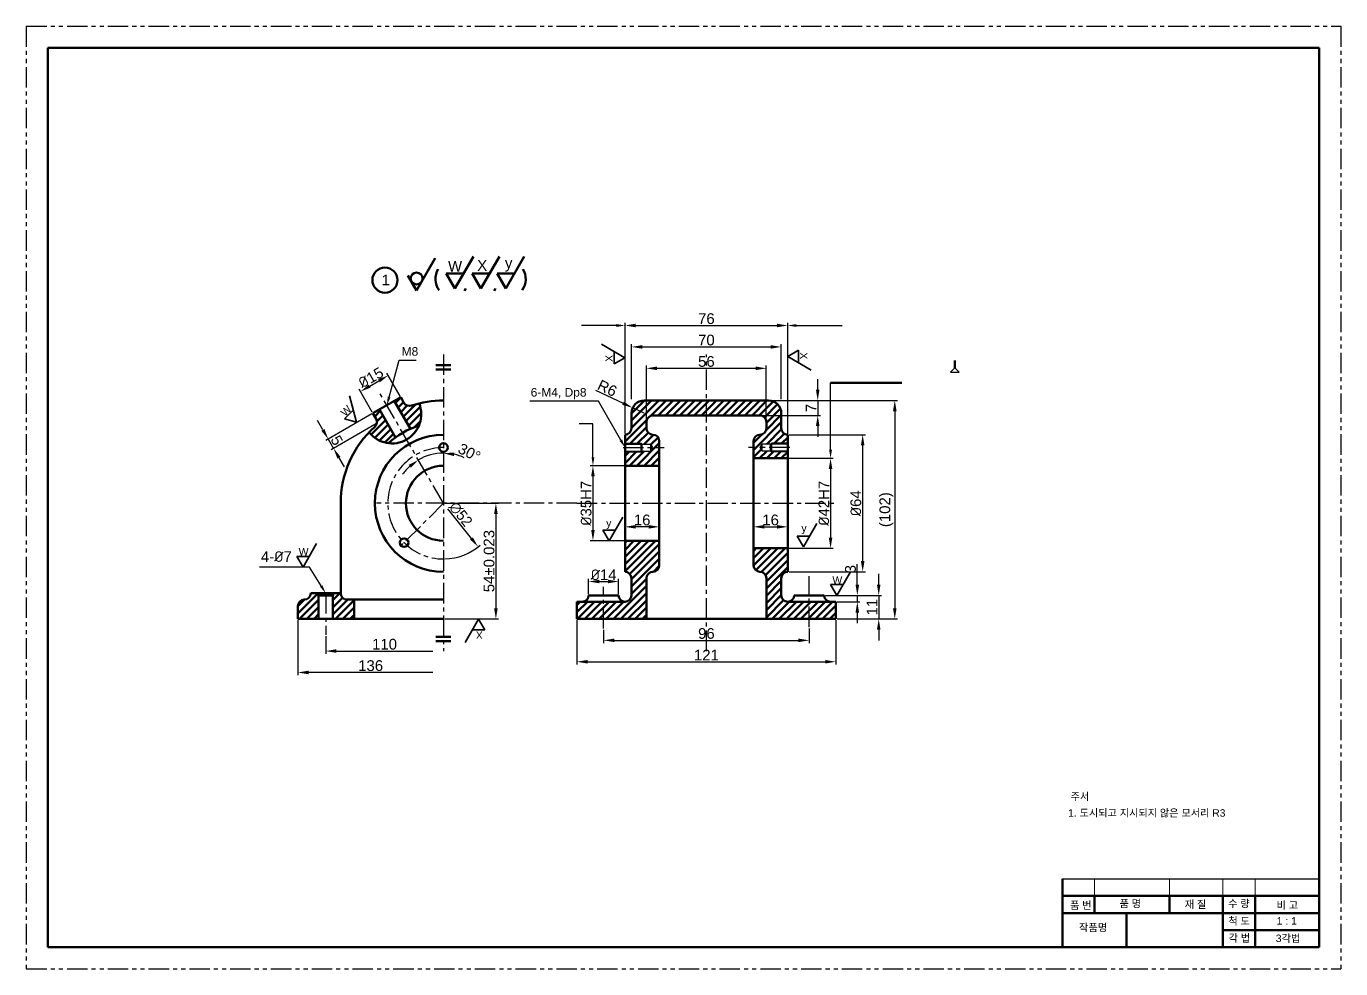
# Model space of a CAD drawing. Header units: millimetres. Extents: x 7 to 3158, y 472 to 921.
# Drawn here: x 7 to 621, y 481 to 921 of the extents above; entities that cross this region are included whole.
import ezdxf
from ezdxf import colors
from ezdxf.entities.mleader import LeaderData, LeaderLine
from ezdxf.math import Vec2, Vec3

# ---------------------------------------------------------------- set-up
doc = ezdxf.new("R2010")
doc.units = ezdxf.units.MM
doc.header["$LTSCALE"] = 0.3
doc.linetypes.add('CENTER', pattern=[50.8, 31.75, -6.35, 6.35, -6.35])
doc.linetypes.add('PHANTOM', pattern=[63.5, 31.75, -6.35, 6.35, -6.35, 6.35, -6.35])
for name, color, linetype, lineweight in [('가는선', 6, 'Continuous', 25), ('외형선', 4, 'Continuous', 50), ('중심선', 1, 'CENTER', 25)]:
    doc.layers.add(name, color=color, linetype=linetype, lineweight=lineweight)
doc.styles.get("Standard").update_dxf_attribs({"font": 'arial.ttf'})
doc.dimstyles.new('Annotative', dxfattribs={"dimscale": 0, "dimtxt": 5, "dimasz": 5, "dimexe": 1.25, "dimexo": 0.625, "dimtad": 1, "dimdec": 4, "dimzin": 9, "dimdsep": 46, "dimtxsty": 'Standard', "dimblk2": 'NONE', "dimcen": 2.5, "dimclrd": 3, "dimclre": 3, "dimclrt": 4, "dimadec": 4, "dimazin": 0, "dimtfac": 1, "dimtdec": 4, "dimtmove": 0, "dimatfit": 3, "dimfxl": 1, "dimlwd": 25, "dimlwe": 25, "dimarcsym": 0})

# ---------------------------------------------------------------- blocks, each defined once
blk = doc.blocks.new('*D199')
at = {"layer": 'Defpoints', "color": 0}
for p in [(296.93, 761.35), (296.93, 736.35), (352.93, 736.35)]:
    blk.add_point(p, dxfattribs=at)
at = {"layer": '외형선', "color": 3, "lineweight": 25}
for p, q in [((296.93, 736.98), (296.93, 762.6)), ((352.93, 736.98), (352.93, 762.6)), ((347.93, 761.35), (301.93, 761.35))]:
    blk.add_line(p, q, dxfattribs=at)
at = {"layer": '외형선', "color": 3}
for points in [[(301.93, 762.18), (301.93, 760.52), (296.93, 761.35)], [(347.93, 760.52), (347.93, 762.18), (352.93, 761.35)]]:
    blk.add_solid(points, dxfattribs=at)
at = {"layer": '외형선', "color": 4, "insert": (324.93, 764.53), "char_height": 5, "attachment_point": 5}
blk.add_mtext('56', dxfattribs=at)
blk = doc.blocks.new('_None')
blk = doc.blocks.new('*D200')
at = {"layer": 'Defpoints', "color": 0}
for p in [(286.93, 715.85), (271.93, 680.85), (286.93, 680.85)]:
    blk.add_point(p, dxfattribs=at)
at = {"layer": '외형선', "color": 3, "lineweight": 25}
for p, q in [((286.31, 715.85), (270.68, 715.85)), ((271.93, 710.85), (271.93, 685.85)), ((286.31, 680.85), (270.68, 680.85))]:
    blk.add_line(p, q, dxfattribs=at)
at = {"layer": '외형선', "color": 3}
for points in [[(272.77, 710.85), (271.1, 710.85), (271.93, 715.85)], [(271.1, 685.85), (272.77, 685.85), (271.93, 680.85)]]:
    blk.add_solid(points, dxfattribs=at)
at = {"layer": '외형선', "color": 4, "insert": (268.76, 698.35), "char_height": 5, "attachment_point": 5, "rotation": 90}
blk.add_mtext('{\\fISOCPEUR|b0|i0|c0|p34;%%C}35H7', dxfattribs=at)
blk = doc.blocks.new('*D201')
at = {"layer": 'Defpoints', "color": 0}
for p in [(264.43, 644.35), (385.43, 644.35), (385.43, 624.35)]:
    blk.add_point(p, dxfattribs=at)
at = {"layer": '외형선', "color": 3, "lineweight": 25}
for p, q in [((264.43, 643.73), (264.43, 623.1)), ((385.43, 643.73), (385.43, 623.1)), ((269.43, 624.35), (380.43, 624.35))]:
    blk.add_line(p, q, dxfattribs=at)
at = {"layer": '외형선', "color": 3}
for points in [[(269.43, 625.18), (269.43, 623.52), (264.43, 624.35)], [(380.43, 623.52), (380.43, 625.18), (385.43, 624.35)]]:
    blk.add_solid(points, dxfattribs=at)
at = {"layer": '외형선', "color": 4, "insert": (324.93, 627.49), "char_height": 5, "attachment_point": 5}
blk.add_mtext('121', dxfattribs=at)
blk = doc.blocks.new('*D202')
at = {"layer": 'Defpoints', "color": 0}
for p in [(379.93, 655.35), (385.43, 644.35), (405.43, 644.35)]:
    blk.add_point(p, dxfattribs=at)
at = {"layer": '외형선', "color": 3, "lineweight": 25}
for p, q in [((405.43, 660.35), (405.43, 665.35)), ((380.56, 655.35), (406.68, 655.35)), ((405.43, 655.35), (405.43, 644.35)), ((386.06, 644.35), (406.68, 644.35)), ((405.43, 639.35), (405.43, 634.35))]:
    blk.add_line(p, q, dxfattribs=at)
at = {"layer": '외형선', "color": 3}
for points in [[(404.6, 660.35), (406.27, 660.35), (405.43, 655.35)], [(406.27, 639.35), (404.6, 639.35), (405.43, 644.35)]]:
    blk.add_solid(points, dxfattribs=at)
at = {"layer": '외형선', "color": 4, "insert": (402.3, 649.85), "char_height": 5, "attachment_point": 5, "rotation": 90}
blk.add_mtext('11', dxfattribs=at)
blk = doc.blocks.new('*D203')
at = {"layer": 'Defpoints', "color": 0}
for p in [(276.93, 639.9), (372.93, 640.56), (372.93, 634.35)]:
    blk.add_point(p, dxfattribs=at)
at = {"layer": '외형선', "color": 3, "lineweight": 25}
for p, q in [((276.93, 639.28), (276.93, 633.1)), ((372.93, 639.93), (372.93, 633.1)), ((281.93, 634.35), (367.93, 634.35))]:
    blk.add_line(p, q, dxfattribs=at)
at = {"layer": '외형선', "color": 3}
for points in [[(281.93, 635.18), (281.93, 633.52), (276.93, 634.35)], [(367.93, 633.52), (367.93, 635.18), (372.93, 634.35)]]:
    blk.add_solid(points, dxfattribs=at)
at = {"layer": '외형선', "color": 4, "insert": (324.93, 637.53), "char_height": 5, "attachment_point": 5}
blk.add_mtext('96', dxfattribs=at)
blk = doc.blocks.new('*D204')
at = {"layer": 'Defpoints', "color": 0}
for p in [(283.93, 661.82), (269.93, 655.35), (283.93, 655.35)]:
    blk.add_point(p, dxfattribs=at)
at = {"layer": '외형선', "color": 3, "lineweight": 25}
for p, q in [((269.93, 655.98), (269.93, 663.07)), ((274.93, 661.82), (278.93, 661.82)), ((283.93, 655.98), (283.93, 663.07))]:
    blk.add_line(p, q, dxfattribs=at)
at = {"layer": '외형선', "color": 3}
for points in [[(274.93, 662.65), (274.93, 660.99), (269.93, 661.82)], [(278.93, 660.99), (278.93, 662.65), (283.93, 661.82)]]:
    blk.add_solid(points, dxfattribs=at)
at = {"layer": '외형선', "color": 4, "insert": (276.93, 664.96), "char_height": 5, "attachment_point": 5}
blk.add_mtext('{\\fISOCPEUR|b0|i0|c0|p34;%%C}14', dxfattribs=at)
blk = doc.blocks.new('*D205')
at = {"layer": 'Defpoints', "color": 0}
for p in [(380.56, 655.35), (385.43, 652.35), (395.43, 652.35)]:
    blk.add_point(p, dxfattribs=at)
at = {"layer": '외형선', "color": 3, "lineweight": 25}
for p, q in [((395.43, 660.35), (395.43, 669.87)), ((381.18, 655.35), (396.68, 655.35)), ((386.06, 652.35), (396.68, 652.35)), ((395.43, 655.35), (395.43, 652.35)), ((395.43, 647.35), (395.43, 642.35))]:
    blk.add_line(p, q, dxfattribs=at)
at = {"layer": '외형선', "color": 3}
for points in [[(394.6, 660.35), (396.27, 660.35), (395.43, 655.35)], [(396.27, 647.35), (394.6, 647.35), (395.43, 652.35)]]:
    blk.add_solid(points, dxfattribs=at)
at = {"layer": '외형선', "color": 4, "insert": (392.26, 667.61), "char_height": 5, "attachment_point": 5, "rotation": 90}
blk.add_mtext('3', dxfattribs=at)
blk = doc.blocks.new('*D206')
at = {"layer": 'Defpoints', "color": 0}
for p in [(362.93, 719.35), (362.93, 677.35), (382.93, 677.35)]:
    blk.add_point(p, dxfattribs=at)
at = {"layer": '외형선', "color": 3, "lineweight": 25}
for p, q in [((363.56, 719.35), (384.18, 719.35)), ((382.93, 714.35), (382.93, 682.35)), ((363.56, 677.35), (384.18, 677.35))]:
    blk.add_line(p, q, dxfattribs=at)
at = {"layer": '외형선', "color": 3}
for points in [[(383.77, 714.35), (382.1, 714.35), (382.93, 719.35)], [(382.1, 682.35), (383.77, 682.35), (382.93, 677.35)]]:
    blk.add_solid(points, dxfattribs=at)
at = {"layer": '외형선', "color": 4, "insert": (379.8, 698.35), "char_height": 5, "attachment_point": 5, "rotation": 90}
blk.add_mtext('{\\fISOCPEUR|b0|i0|c0|p34;%%C}42H7', dxfattribs=at)
blk = doc.blocks.new('*D207')
at = {"layer": 'Defpoints', "color": 0}
for p in [(359.93, 771.35), (289.93, 746.35), (359.93, 746.35)]:
    blk.add_point(p, dxfattribs=at)
at = {"layer": '외형선', "color": 3, "lineweight": 25}
for p, q in [((289.93, 746.98), (289.93, 772.6)), ((294.93, 771.35), (354.93, 771.35)), ((359.93, 746.98), (359.93, 772.6))]:
    blk.add_line(p, q, dxfattribs=at)
at = {"layer": '외형선', "color": 3}
for points in [[(294.93, 772.18), (294.93, 770.52), (289.93, 771.35)], [(354.93, 770.52), (354.93, 772.18), (359.93, 771.35)]]:
    blk.add_solid(points, dxfattribs=at)
at = {"layer": '외형선', "color": 4, "insert": (324.93, 774.53), "char_height": 5, "attachment_point": 5}
blk.add_mtext('70', dxfattribs=at)
blk = doc.blocks.new('*D208')
at = {"layer": 'Defpoints', "color": 0}
for p in [(362.93, 730.35), (362.93, 666.35), (397.93, 666.35)]:
    blk.add_point(p, dxfattribs=at)
at = {"layer": '외형선', "color": 3, "lineweight": 25}
for p, q in [((363.56, 730.35), (399.18, 730.35)), ((397.93, 725.35), (397.93, 671.35)), ((363.56, 666.35), (399.18, 666.35))]:
    blk.add_line(p, q, dxfattribs=at)
at = {"layer": '외형선', "color": 3}
for points in [[(398.77, 725.35), (397.1, 725.35), (397.93, 730.35)], [(397.1, 671.35), (398.77, 671.35), (397.93, 666.35)]]:
    blk.add_solid(points, dxfattribs=at)
at = {"layer": '외형선', "color": 4, "insert": (394.76, 698.35), "char_height": 5, "attachment_point": 5, "rotation": 90}
blk.add_mtext('{\\fISOCPEUR|b0|i0|c0|p34;%%C}64', dxfattribs=at)
blk = doc.blocks.new('*D209')
at = {"layer": 'Defpoints', "color": 0}
for p in [(362.93, 781.35), (286.93, 730.35), (362.93, 730.35)]:
    blk.add_point(p, dxfattribs=at)
at = {"layer": '외형선', "color": 3, "lineweight": 25}
for p, q in [((286.93, 730.98), (286.93, 782.6)), ((291.93, 781.35), (357.93, 781.35)), ((362.93, 730.98), (362.93, 782.6))]:
    blk.add_line(p, q, dxfattribs=at)
at = {"layer": '외형선', "color": 3}
for points in [[(291.93, 782.18), (291.93, 780.52), (286.93, 781.35)], [(357.93, 780.52), (357.93, 782.18), (362.93, 781.35)]]:
    blk.add_solid(points, dxfattribs=at)
at = {"layer": '외형선', "color": 4, "insert": (324.93, 784.53), "char_height": 5, "attachment_point": 5}
blk.add_mtext('76', dxfattribs=at)
blk = doc.blocks.new('*D210')
at = {"layer": 'Defpoints', "color": 0}
for p in [(286.93, 687.35), (286.93, 680.85), (302.93, 680.85)]:
    blk.add_point(p, dxfattribs=at)
at = {"layer": '외형선', "color": 3, "lineweight": 25}
for p, q in [((286.93, 681.48), (286.93, 688.6)), ((302.93, 681.48), (302.93, 688.6)), ((297.93, 687.35), (291.93, 687.35))]:
    blk.add_line(p, q, dxfattribs=at)
at = {"layer": '외형선', "color": 3}
for points in [[(291.93, 688.18), (291.93, 686.52), (286.93, 687.35)], [(297.93, 686.52), (297.93, 688.18), (302.93, 687.35)]]:
    blk.add_solid(points, dxfattribs=at)
at = {"layer": '외형선', "color": 4, "insert": (294.93, 690.53), "char_height": 5, "attachment_point": 5}
blk.add_mtext('16', dxfattribs=at)
blk = doc.blocks.new('*D211')
at = {"layer": 'Defpoints', "color": 0}
for p in [(362.93, 687.35), (346.93, 677.35), (362.93, 677.35)]:
    blk.add_point(p, dxfattribs=at)
at = {"layer": '외형선', "color": 3, "lineweight": 25}
for p, q in [((346.93, 677.98), (346.93, 688.6)), ((362.93, 677.98), (362.93, 688.6)), ((351.93, 687.35), (357.93, 687.35))]:
    blk.add_line(p, q, dxfattribs=at)
at = {"layer": '외형선', "color": 3}
for points in [[(351.93, 688.18), (351.93, 686.52), (346.93, 687.35)], [(357.93, 686.52), (357.93, 688.18), (362.93, 687.35)]]:
    blk.add_solid(points, dxfattribs=at)
at = {"layer": '외형선', "color": 4, "insert": (354.93, 690.53), "char_height": 5, "attachment_point": 5}
blk.add_mtext('16', dxfattribs=at)
blk = doc.blocks.new('*D212')
at = {"layer": 'Defpoints', "color": 0}
for p in [(202.09, 767.83), (172.55, 749.51), (194.09, 720.33), (202.09, 698.35), (202.09, 629.35)]:
    blk.add_point(p, dxfattribs=at)
at = {"layer": '외형선', "color": 3, "lineweight": 25}
for start, end in [(90, 120), (65.45317, 77.72658), (132.27342, 144.54683)]:
    blk.add_arc((202.09, 698.35), 23.39, start, end, dxfattribs=at)
at = {"layer": '외형선', "color": 3}
for points in [[(186.85, 714.98), (185.87, 716.33), (190.4, 718.6)], [(207.15, 722.03), (206.98, 720.37), (202.09, 721.74)]]:
    blk.add_solid(points, dxfattribs=at)
at = {"layer": '외형선', "color": 4, "insert": (214.2, 722.03), "char_height": 5, "attachment_point": 5, "rotation": 332.92272}
blk.add_mtext('30%%D', dxfattribs=at)
blk = doc.blocks.new('*D213')
at = {"layer": 'Defpoints', "color": 0}
for p in [(202.09, 698.35), (202.09, 644.35), (226.6, 644.35)]:
    blk.add_point(p, dxfattribs=at)
at = {"layer": '외형선', "color": 3, "lineweight": 25}
for p, q in [((202.72, 698.35), (227.85, 698.35)), ((226.6, 693.35), (226.6, 649.35)), ((202.72, 644.35), (227.85, 644.35))]:
    blk.add_line(p, q, dxfattribs=at)
at = {"layer": '외형선', "color": 3}
for points in [[(227.44, 693.35), (225.77, 693.35), (226.6, 698.35)], [(225.77, 649.35), (227.44, 649.35), (226.6, 644.35)]]:
    blk.add_solid(points, dxfattribs=at)
at = {"layer": '외형선', "color": 4, "insert": (223.42, 671.35), "char_height": 5, "attachment_point": 5, "rotation": 90}
blk.add_mtext('54%%P0.023', dxfattribs=at)
blk = doc.blocks.new('*D214')
at = {"layer": 'Defpoints', "color": 0}
for p in [(185.89, 718.68), (218.3, 678.02)]:
    blk.add_point(p, dxfattribs=at)
at = {"layer": '외형선', "color": 3, "lineweight": 25}
blk.add_line((215.18, 681.93), (204.11, 695.82), dxfattribs=at)
blk.add_arc((202.09, 698.35), 26, 271.37734, 311.30316, dxfattribs=at)
at = {"layer": '외형선', "color": 3}
blk.add_solid([(214.53, 681.41), (215.83, 682.45), (218.3, 678.02)], dxfattribs=at)
at = {"layer": '외형선', "color": 4, "insert": (210.18, 693.22), "char_height": 5, "attachment_point": 5, "rotation": 308.54829}
blk.add_mtext('{\\fMS PGothic|b0|i0|c128|p34;∅52}', dxfattribs=at)
blk = doc.blocks.new('*D215')
at = {"layer": 'Defpoints', "color": 0}
for p in [(169.18, 740.35), (171.68, 736.02), (150.79, 723.96)]:
    blk.add_point(p, dxfattribs=at)
at = {"layer": '외형선', "color": 3, "lineweight": 25}
for p, q in [((145.79, 732.62), (143.29, 736.95)), ((168.64, 740.04), (147.2, 727.67)), ((171.14, 735.71), (149.7, 723.34)), ((148.29, 728.29), (150.79, 723.96)), ((153.29, 719.63), (155.79, 715.3))]:
    blk.add_line(p, q, dxfattribs=at)
at = {"layer": '외형선', "color": 3}
for points in [[(145.06, 732.2), (146.51, 733.04), (148.29, 728.29)], [(154.01, 720.05), (152.56, 719.21), (150.79, 723.96)]]:
    blk.add_solid(points, dxfattribs=at)
at = {"layer": '외형선', "color": 4, "insert": (152.28, 727.71), "char_height": 5, "attachment_point": 5, "rotation": 300}
blk.add_mtext('5', dxfattribs=at)
blk = doc.blocks.new('*D216')
at = {"layer": 'Defpoints', "color": 0}
for p in [(176.3, 758.02), (182.17, 747.85), (169.18, 740.35)]:
    blk.add_point(p, dxfattribs=at)
at = {"layer": '외형선', "color": 3, "lineweight": 25}
for p, q in [((167.64, 753.02), (171.97, 755.52)), ((181.86, 748.4), (175.68, 759.1)), ((168.87, 740.9), (162.69, 751.6))]:
    blk.add_line(p, q, dxfattribs=at)
at = {"layer": '외형선', "color": 3}
for points in [[(172.39, 754.8), (171.56, 756.24), (176.3, 758.02)], [(167.23, 753.74), (168.06, 752.3), (163.31, 750.52)]]:
    blk.add_solid(points, dxfattribs=at)
at = {"layer": '외형선', "color": 4, "insert": (168.22, 757.02), "char_height": 5, "attachment_point": 5, "rotation": 30}
blk.add_mtext('{\\fISOCPEUR|b0|i0|c0|p34;%%C}15', dxfattribs=at)
blk = doc.blocks.new('*D217')
at = {"layer": 'Defpoints', "color": 0}
for p in [(353.93, 746.35), (349.93, 739.35), (376.93, 739.35)]:
    blk.add_point(p, dxfattribs=at)
at = {"layer": '외형선', "color": 3, "lineweight": 25}
for p, q in [((376.93, 751.35), (376.93, 756.35)), ((354.56, 746.35), (378.18, 746.35)), ((376.93, 746.35), (376.93, 739.35)), ((350.56, 739.35), (378.18, 739.35)), ((376.93, 734.35), (376.93, 729.35))]:
    blk.add_line(p, q, dxfattribs=at)
at = {"layer": '외형선', "color": 3}
for points in [[(376.1, 751.35), (377.77, 751.35), (376.93, 746.35)], [(377.77, 734.35), (376.1, 734.35), (376.93, 739.35)]]:
    blk.add_solid(points, dxfattribs=at)
at = {"layer": '외형선', "color": 4, "insert": (373.81, 742.85), "char_height": 5, "attachment_point": 5, "rotation": 90}
blk.add_mtext('7', dxfattribs=at)
blk = doc.blocks.new('*D218')
at = {"layer": 'Defpoints', "color": 0}
for p in [(359.93, 746.35), (385.43, 644.35), (412.93, 644.35)]:
    blk.add_point(p, dxfattribs=at)
at = {"layer": '외형선', "color": 3, "lineweight": 25}
for p, q in [((360.56, 746.35), (414.18, 746.35)), ((412.93, 741.35), (412.93, 649.35)), ((386.06, 644.35), (414.18, 644.35))]:
    blk.add_line(p, q, dxfattribs=at)
at = {"layer": '외형선', "color": 3}
for points in [[(413.77, 741.35), (412.1, 741.35), (412.93, 746.35)], [(412.1, 649.35), (413.77, 649.35), (412.93, 644.35)]]:
    blk.add_solid(points, dxfattribs=at)
at = {"layer": '외형선', "color": 4, "insert": (409.03, 695.35), "char_height": 5, "attachment_point": 5, "rotation": 90}
blk.add_mtext('(102)', dxfattribs=at)
blk = doc.blocks.new('*D219')
at = {"layer": 'Defpoints', "color": 0}
for p in [(290.51, 742.92), (295.93, 740.35)]:
    blk.add_point(p, dxfattribs=at)
at = {"layer": '외형선', "color": 3, "lineweight": 25}
for p, q in [((273.06, 751.19), (285.99, 745.06)), ((295.93, 740.35), (290.51, 742.92))]:
    blk.add_line(p, q, dxfattribs=at)
at = {"layer": '외형선', "color": 3}
blk.add_solid([(285.64, 744.31), (286.35, 745.81), (290.51, 742.92)], dxfattribs=at)
at = {"layer": '외형선', "color": 4, "insert": (278.63, 752.07), "char_height": 5, "attachment_point": 5, "rotation": 334.64151}
blk.add_mtext('R6', dxfattribs=at)
blk = doc.blocks.new('TEST-1')
at = {"color": 6, "linetype": 'PHANTOM', "lineweight": 25}
for p, q in [((0, 440), (614, 440)), ((0, 440), (0, 0)), ((614, 440), (614, 0)), ((0, 0), (614, 0))]:
    blk.add_line(p, q, dxfattribs=at)
at = {"color": 5, "lineweight": 70}
for p, q in [((10, 430), (604, 430)), ((10, 430), (10, 10)), ((604, 430), (604, 10)), ((484, 10), (484, 42)), ((10, 10), (604, 10))]:
    blk.add_line(p, q, dxfattribs=at)
at = {"color": 3, "lineweight": 25}
blk.add_line((484, 42), (604, 42), dxfattribs=at)
at = {"color": 3, "lineweight": 20}
for p, q in [((499, 34), (499, 42)), ((534, 34), (534, 42)), ((559, 34), (559, 42)), ((574, 34), (574, 42))]:
    blk.add_line(p, q, dxfattribs=at)
at = {"color": 2, "lineweight": 50}
for p, q in [((484, 34), (604, 34)), ((499, 26), (499, 34)), ((534, 26), (534, 34)), ((559, 10), (559, 34)), ((574, 10), (574, 34)), ((484, 26), (604, 26)), ((514, 10), (514, 26)), ((559, 18), (604, 18))]:
    blk.add_line(p, q, dxfattribs=at)
at = {"color": 2, "char_height": 3.5, "attachment_point": 1}
for s, width, insert in [('{\\fGulim|b0|i0|c129|p50;품 번}', 14.2143, (487.55, 31.39)), ('{\\fGulim|b0|i0|c129|p50;품 명}', 17.9863, (510.69, 32.19)), ('{\\fGulim|b0|i0|c129|p50;재 질}', 13.1074, (541.16, 31.78)), ('{\\fGulim|b0|i0|c129|p50;수 량}', 16.4869, (561.43, 32.22)), ('{\\fGulim|b0|i0|c129|p50;비 고}', 22.797, (584.05, 31.39)), ('{\\fGulim|b0|i0|c129|p50;작품명}', 13.1664, (491.74, 20.98)), ('{\\fGulim|b0|i0|c129|p50;척 도}', 14.5226, (561.47, 24.01)), ('1 : 1', 13.7093, (584.05, 24.07)), ('{\\fGulim|b0|i0|c129|p50;각 법}', 10.8589, (561.63, 16.05)), ('3{\\fGulim|b0|i0|c129|p50;각법}', 15.3382, (583.65, 15.93))]:
    blk.add_mtext_dynamic_manual_height_columns(s, width=width, gutter_width=12.5, heights=[0], dxfattribs=dict(at, insert=insert))

msp = doc.modelspace()

# ---------------------------------------------------------------- hatches: boundary and pattern name
at = {"layer": '외형선'}
h = msp.add_hatch(dxfattribs=at)
h.set_pattern_fill('ANSI31', color=0, scale=0.75)
h.set_pattern_definition([(45, (40.0577, 528.124), (-1.683798, 1.683798), [])])
h.paths.add_polyline_path([(183.634812, 745.321174), (182.171998, 747.854843), (179.140909, 746.104843), (186.655849, 733.088585, -0.0279982326), (190.633838, 734.595902, 0.1981981138), (190.739001, 744.987831, 0.0193577939), (187.165855, 743.969934, -0.3547022612), (183.634812, 745.321174)])
h.paths.add_polyline_path([(172.212706, 742.104843), (169.181617, 740.354843), (170.644431, 737.821174, -0.3547022612), (170.049118, 734.087581, 0.0193577939), (167.381021, 731.502094, 0.1981981138), (176.433276, 726.397204, -0.0279982326), (179.727646, 729.088585), (172.212706, 742.104843)])
h = msp.add_hatch(dxfattribs=at)
h.set_pattern_fill('ANSI31', color=0, scale=0.75)
h.set_pattern_definition([(45, (57.5577, 528.124), (-1.683798, 1.683798), [])])
h.paths.add_polyline_path([(353.934711, 746.350086), (324.934711, 746.350086), (324.934711, 739.350086), (349.934711, 739.350086, -0.4142135624), (352.934711, 736.350086), (352.934711, 733.350086, -0.4142135624), (349.934711, 730.350086, 0.4142135624), (346.934711, 727.350086), (346.934711, 724.350086), (349.982083, 724.350086), (350.934711, 726.000086), (354.934711, 726.000086), (355.434711, 726.350086), (362.934711, 726.350086), (362.934711, 730.350086, -0.4142135624), (359.934711, 733.350086), (359.934711, 740.350086, 0.4142135624), (353.934711, 746.350086)])
h.paths.add_polyline_path([(362.934711, 722.350086), (355.434711, 722.350086), (354.934711, 722.700086), (350.934711, 722.700086), (349.982083, 724.350086), (346.934711, 724.350086), (346.934711, 719.350086), (362.934711, 719.350086), (362.934711, 722.350086)])
h.paths.add_polyline_path([(296.934711, 733.350086), (296.934711, 736.350086, -0.4142135624), (299.934711, 739.350086), (324.934711, 739.350086), (324.934711, 746.350086), (295.934711, 746.350086, 0.4142135624), (289.934711, 740.350086), (289.934711, 733.350086, -0.4142135624), (286.934711, 730.350086), (286.934711, 726.350086), (294.434711, 726.350086), (294.934711, 726.000086), (298.934711, 726.000086), (299.887339, 724.350086), (302.934711, 724.350086), (302.934711, 727.350086, 0.4142135624), (299.934711, 730.350086, -0.4142135624), (296.934711, 733.350086)])
h.paths.add_polyline_path([(302.934711, 724.350086), (299.887339, 724.350086), (298.934711, 722.700086), (294.934711, 722.700086), (294.434711, 722.350086), (286.934711, 722.350086), (286.934711, 715.850086), (302.934711, 715.850086), (302.934711, 724.350086)])
h.paths.add_polyline_path([(302.934711, 669.350086), (302.934711, 680.850086), (286.934711, 680.850086), (286.934711, 666.350086, -0.4142135624), (289.934711, 663.350086), (289.934711, 655.350086, -0.4142135624), (286.934711, 652.350086), (276.934711, 652.350086), (276.934711, 644.350086), (296.934711, 644.350086), (296.934711, 663.350086, -0.4142135624), (299.934711, 666.350086, 0.4142135624), (302.934711, 669.350086)])
h.paths.add_polyline_path([(362.934711, 677.350086), (346.934711, 677.350086), (346.934711, 669.350086, 0.4142135624), (349.934711, 666.350086, -0.4142135624), (352.934711, 663.350086), (352.934711, 644.350086), (372.934711, 644.350086), (372.934711, 652.350086), (362.934711, 652.350086, -0.4142135624), (359.934711, 655.350086), (359.934711, 663.350086, -0.4142135624), (362.934711, 666.350086), (362.934711, 677.350086)])
h.paths.add_polyline_path([(385.434711, 652.350086), (372.934711, 652.350086), (372.934711, 644.350086), (385.434711, 644.350086), (385.434711, 652.350086)])
h.paths.add_polyline_path([(276.934711, 652.350086), (264.434711, 652.350086), (264.434711, 644.350086), (276.934711, 644.350086), (276.934711, 652.350086)])
h = msp.add_hatch(dxfattribs=at)
h.set_pattern_fill('ANSI31', color=0, scale=0.75)
h.set_pattern_definition([(45, (72.5577, 528.124), (-1.683798, 1.683798), [])])
h.paths.add_polyline_path([(160.45884, 653.350086), (157.093329, 653.350086, -0.4142135624), (154.093329, 656.350086), (150.593329, 656.350086), (150.593329, 655.350086), (150.393329, 655.350086), (150.393329, 644.350086), (160.45884, 644.350086), (160.45884, 653.350086)])
h.paths.add_polyline_path([(143.793329, 644.350086), (143.793329, 655.350086), (143.593329, 655.350086), (143.593329, 656.350086), (140.093329, 656.350086, -0.4142135624), (137.093329, 653.350086, 0.4142135624), (134.093329, 650.350086), (134.093329, 644.350086), (143.793329, 644.350086)])

# ---------------------------------------------------------------- linework, layer by layer
at = {"color": 3}
for p, q in [((440.985923, 761.577993), (438.985923, 759.577993)), ((442.985923, 759.577993), (440.985923, 761.577993)), ((438.985923, 759.577993), (442.985923, 759.577993))]:
    msp.add_line(p, q, dxfattribs=at)
at = {"layer": '가는선'}
for p, q in [((286.934711, 726.350086), (294.434711, 726.350086)), ((286.934711, 726.000086), (298.934711, 726.000086)), ((294.434711, 722.350086), (294.434711, 726.350086)), ((294.934711, 726.000086), (294.434711, 726.350086)), ((294.934711, 722.700086), (294.934711, 726.000086)), ((298.934711, 722.700086), (298.934711, 726.000086)), ((299.887339, 724.350086), (298.934711, 726.000086)), ((349.982083, 724.350086), (350.934711, 726.000086)), ((362.934711, 726.000086), (350.934711, 726.000086)), ((350.934711, 722.700086), (350.934711, 726.000086)), ((354.934711, 726.000086), (355.434711, 726.350086)), ((354.934711, 722.700086), (354.934711, 726.000086)), ((355.434711, 722.350086), (355.434711, 726.350086)), ((362.934711, 726.350086), (355.434711, 726.350086)), ((286.934711, 722.700086), (298.934711, 722.700086)), ((286.934711, 722.350086), (294.434711, 722.350086)), ((294.934711, 722.700086), (294.434711, 722.350086)), ((298.934711, 722.700086), (299.887339, 724.350086)), ((350.934711, 722.700086), (349.982083, 724.350086)), ((362.934711, 722.700086), (350.934711, 722.700086)), ((354.934711, 722.700086), (355.434711, 722.350086)), ((362.934711, 722.350086), (355.434711, 722.350086))]:
    msp.add_line(p, q, dxfattribs=at)
at = {"layer": '외형선', "lineweight": 50}
for p, q in [((189.558166, 797.759898), (198.21842, 812.759898)), ((207.488349, 798.642988), (216.148603, 813.642988)), ((219.633065, 798.642988), (228.293319, 813.642988)), ((231.214433, 798.642988), (239.874687, 813.642988)), ((189.558166, 797.759898), (185.516714, 804.759898)), ((203.446897, 805.642988), (211.529801, 805.642988)), ((207.488349, 798.642988), (203.446897, 805.642988)), ((215.591613, 805.642988), (223.674517, 805.642988)), ((219.633065, 798.642988), (215.591613, 805.642988)), ((227.172981, 805.642988), (235.255885, 805.642988)), ((231.214433, 798.642988), (227.172981, 805.642988))]:
    msp.add_line(p, q, dxfattribs=at)
at = {"layer": '외형선'}
for p, q in [((212.491598, 798.642987), (212.00788, 797.51536)), ((226.358181, 798.642987), (225.793843, 797.51536)), ((198.598036, 762.784868), (205.588621, 762.784868)), ((198.598036, 760.784868), (205.588621, 760.784868)), ((182.171998, 747.854843), (169.181617, 740.354843)), ((186.655849, 733.088585), (179.140909, 746.104843)), ((183.634812, 745.321174), (182.171998, 747.854843)), ((295.934711, 746.350086), (353.934711, 746.350086)), ((170.644431, 737.821174), (169.181617, 740.354843)), ((179.727646, 729.088585), (172.212706, 742.104843)), ((289.934711, 733.350086), (289.934711, 740.350086)), ((299.934711, 739.350086), (349.934711, 739.350086)), ((359.934711, 733.350086), (359.934711, 740.350086)), ((296.934711, 733.350086), (296.934711, 736.350086)), ((352.934711, 733.350086), (352.934711, 736.350086)), ((286.934711, 730.350086), (286.934711, 730.350086)), ((286.934711, 666.350086), (286.934711, 730.350086)), ((299.934711, 730.350086), (299.934711, 730.350086)), ((302.934711, 669.350086), (302.934711, 727.350086)), ((346.934711, 669.350086), (346.934711, 727.350086)), ((349.934711, 730.350086), (349.934711, 730.350086)), ((362.934711, 730.350086), (362.934711, 730.350086)), ((362.934711, 666.350086), (362.934711, 730.350086)), ((346.934711, 719.350086), (362.934711, 719.350086)), ((286.934711, 715.850086), (302.934711, 715.850086)), ((154.093329, 698.350086), (154.093329, 656.350086)), ((286.934711, 680.850086), (302.934711, 680.850086)), ((346.934711, 677.350086), (362.934711, 677.350086)), ((286.934711, 666.350086), (286.934711, 666.350086)), ((289.934711, 655.350086), (289.934711, 663.350086)), ((296.934711, 644.350086), (296.934711, 663.350086)), ((299.934711, 666.350086), (299.934711, 666.350086)), ((349.934711, 666.350086), (349.934711, 666.350086)), ((352.934711, 644.350086), (352.934711, 663.350086)), ((359.934711, 655.350086), (359.934711, 663.350086)), ((362.934711, 666.350086), (362.934711, 666.350086)), ((137.093329, 653.350086), (137.093329, 653.350086)), ((140.093329, 656.350086), (140.093329, 656.350086)), ((154.093329, 656.350086), (140.093329, 656.350086)), ((143.593329, 656.350086), (143.593329, 655.350086)), ((150.593329, 655.350086), (143.593329, 655.350086)), ((143.793329, 655.350086), (143.793329, 644.350086)), ((150.393329, 655.350086), (150.393329, 644.350086)), ((150.593329, 656.350086), (150.593329, 655.350086)), ((154.093329, 656.350086), (154.093329, 656.350086)), ((202.093329, 653.350086), (157.093329, 653.350086)), ((160.45884, 653.350086), (160.45884, 644.350086)), ((264.434711, 652.350086), (286.934711, 652.350086)), ((264.434711, 652.350086), (264.434711, 644.350086)), ((269.934711, 655.350086), (283.934711, 655.350086)), ((283.934711, 655.350086), (283.934711, 655.350086)), ((286.934711, 652.350086), (286.934711, 652.350086)), ((385.434711, 652.350086), (362.934711, 652.350086)), ((365.934711, 655.350086), (379.934711, 655.350086)), ((379.934711, 655.350086), (379.934711, 655.350086)), ((385.434711, 652.350086), (385.434711, 644.350086)), ((134.093329, 650.350086), (134.093329, 644.350086)), ((202.093329, 644.350086), (134.093329, 644.350086)), ((264.434711, 644.350086), (385.434711, 644.350086)), ((198.598036, 635.915303), (205.588621, 635.915303)), ((198.598036, 633.915303), (205.588621, 633.915303))]:
    msp.add_line(p, q, dxfattribs=at)
at = {"layer": '외형선', "lineweight": 35}
for p, q in [((286.873557, 766.300244), (275.873557, 772.651097)), ((281.873557, 763.413493), (281.873557, 769.186995)), ((362.93471, 766.875532), (367.93471, 769.762284)), ((367.93471, 769.762284), (367.93471, 763.988781)), ((286.873557, 766.300244), (281.873557, 763.413493)), ((362.93471, 766.875532), (373.93471, 760.524679)), ((161.476392, 736.277518), (158.188948, 748.546424)), ((155.899616, 737.77181), (159.982099, 741.854293)), ((161.476392, 736.277518), (155.899616, 737.77181)), ((279.502272, 680.850086), (285.853125, 691.850086)), ((370.228012, 677.975086), (376.578864, 688.975086)), ((279.502272, 680.850086), (276.615521, 685.850086)), ((276.615521, 685.850086), (282.389024, 685.850086)), ((370.228012, 677.975086), (367.34126, 682.975086)), ((367.34126, 682.975086), (373.114763, 682.975086)), ((136.500046, 668.538248), (142.850899, 679.538248)), ((136.500046, 668.538248), (133.613295, 673.538248)), ((133.613295, 673.538248), (139.386798, 673.538248)), ((385.821463, 655.350086), (392.172316, 666.350086)), ((385.821463, 655.350086), (382.934711, 660.350086)), ((382.934711, 660.350086), (388.708214, 660.350086)), ((218.545537, 644.300109), (212.194684, 633.300109)), ((221.432288, 639.300109), (215.658786, 639.300109)), ((218.545537, 644.300109), (221.432288, 639.300109))]:
    msp.add_line(p, q, dxfattribs=at)
at = {"layer": '외형선', "color": 3, "linetype": 'ByBlock', "lineweight": -2}
for p, q in [((181.37676, 765.140415), (189.37676, 765.140415)), ((274.510559, 745.979621), (242.428627, 745.979621))]:
    msp.add_line(p, q, dxfattribs=at)
at = {"layer": '외형선', "color": 3}
for p, q in [((440.985923, 761.577993), (440.985923, 764.960955)), ((382.934711, 754.577993), (416.28776, 754.577993))]:
    msp.add_line(p, q, dxfattribs=at)
at = {"layer": '외형선', "color": 3, "lineweight": 25}
for p, q in [((134.093329, 643.725086), (134.093329, 618.100086)), ((147.093329, 636.359713), (147.093329, 628.100086)), ((152.093329, 629.350086), (197.093329, 629.350086)), ((197.093329, 619.350086), (139.093329, 619.350086))]:
    msp.add_line(p, q, dxfattribs=at)
at = {"layer": '외형선', "color": 3, "linetype": 'ByBlock', "lineweight": -2}
for points in [[(176.722951, 747.965618), (181.37676, 765.140415)], [(382.934711, 723.350086), (382.934711, 754.577993)], [(284.942373, 727.8186), (274.510559, 745.979621)]]:
    msp.add_lwpolyline(points, dxfattribs=at)
at = {"layer": '외형선'}
for centre, radius in [((174.77344, 802.545095), 5.872998), ((202.093329, 724.350086), 2), ((183.708552, 679.965309), 2)]:
    msp.add_circle(centre, radius, dxfattribs=at)
at = {"layer": '외형선', "lineweight": 50}
msp.add_circle((189.558166, 803.303761), 2.771932, dxfattribs=at)
at = {"layer": '외형선'}
for centre, radius, start, end in [((207.440596, 803.084077), 9.03556, 149.08254919, 215.539865155), ((231.50763, 803.084077), 9.03556, 324.460134845, 30.91745081), ((178.093329, 739.919305), 13.623619, 218.158540779, 21.841459221), ((186.232888, 746.821174), 3, 210, 288.118843979), ((202.093329, 698.350086), 48, 90, 108.118843979), ((295.934711, 740.350086), 6, 90, 180), ((353.934711, 740.350086), 6, 0, 90), ((168.046355, 736.321174), 3, 311.881156021, 30), ((299.934711, 736.350086), 3, 90, 180), ((349.934711, 736.350086), 3, 0, 90), ((202.093329, 698.350086), 48, 131.881156021, 180), ((202.093329, 698.350086), 38.014197, 107.544890209, 132.455109791), ((286.934711, 733.350086), 3, 270, 0), ((299.934711, 733.350086), 3, 180, 270), ((349.934711, 733.350086), 3, 270, 0), ((362.934711, 733.350086), 3, 180, 270), ((202.093329, 698.350086), 32, 90, 270), ((299.934711, 727.350086), 3, 0, 90), ((349.934711, 727.350086), 3, 90, 180), ((202.093329, 698.350086), 17.5, 90, 270), ((299.934711, 669.350086), 3, 270, 0), ((349.934711, 669.350086), 3, 180, 270), ((286.934711, 663.350086), 3, 0, 90), ((299.934711, 663.350086), 3, 90, 180), ((349.934711, 663.350086), 3, 0, 90), ((362.934711, 663.350086), 3, 90, 180), ((137.093329, 650.350086), 3, 90, 180), ((137.093329, 656.350086), 3, 270, 0), ((157.093329, 656.350086), 3, 180, 270), ((266.934711, 655.350086), 3, 270, 0), ((286.934711, 655.350086), 3, 180, 270), ((286.934711, 655.350086), 3, 270, 0), ((362.934711, 655.350086), 3, 180, 270), ((362.934711, 655.350086), 3, 270, 0), ((382.934711, 655.350086), 3, 180, 270)]:
    msp.add_arc(centre, radius, start, end, dxfattribs=at)
at = {"layer": '외형선', "color": 3}
for points in [[(177.366414, 747.791261), (175.676807, 744.104843), (176.079489, 748.139975)], [(285.520458, 728.150656), (286.934711, 724.350086), (284.364287, 727.486543)], [(383.601377, 723.350086), (382.934711, 719.350086), (382.268044, 723.350086)], [(152.093329, 630.183419), (152.093329, 628.516752), (147.093329, 629.350086)], [(139.093329, 620.183419), (139.093329, 618.516752), (134.093329, 619.350086)]]:
    msp.add_solid(points, dxfattribs=at)
at = {"layer": '중심선'}
for p, q in [((202.093329, 767.830298), (202.093329, 629.352488)), ((324.934711, 629.352488), (324.934711, 767.830298)), ((202.093329, 698.350086), (172.553731, 749.514169)), ((286.019443, 724.350086), (305.209991, 724.350086)), ((363.849978, 724.350086), (344.659431, 724.350086)), ((264.434711, 698.350086), (170.776273, 698.350086)), ((202.093329, 698.350086), (180.880125, 677.136882)), ((264.434711, 698.350086), (385.434711, 698.350086)), ((372.934711, 640.557382), (372.934711, 664.26366)), ((276.934711, 639.904916), (276.934711, 659.261418)), ((147.093329, 656.350086), (147.093329, 636.984713))]:
    msp.add_line(p, q, dxfattribs=at)
msp.add_arc((202.093329, 698.350086), 26, 90, 270, dxfattribs=at)

# ---------------------------------------------------------------- block references
at = {"layer": '외형선'}
msp.add_blockref('TEST-1', (7.237257, 481.044094), dxfattribs=at)

# ---------------------------------------------------------------- texts
at = {"layer": '외형선', "color": 2}
for s, height, p in [('주서', 3.4665487, (495.080916, 559.724492)), ('1. 도시되고 지시되지 않은 모서리 R3', 3.46654875, (493.897667, 552.033376))]:
    msp.add_text(s, height=height, dxfattribs=at).set_placement(p)
at = {"layer": '외형선', "lineweight": 50, "char_height": 2.5, "attachment_point": 1}
for s, insert in [('\\P{\\H2x;W}', (204.241423, 815.690283)), ('\\P{\\H2x;X}', (217.867143, 816.030404)), ('\\P{\\H2x;y}', (230.825677, 817.195589))]:
    msp.add_mtext_dynamic_manual_height_columns(s, width=16.91001289, gutter_width=12.5, heights=[0], dxfattribs=dict(at, insert=insert))
at = {"layer": '외형선', "char_height": 5, "attachment_point": 1}
for s, width, insert in [('1', 5.28086209, (173.220244, 805.105485)), ('4-{\\fISOCPEUR|b0|i0|c0|p34;%%C}7', 19.73677614, (116.847646, 675.959165))]:
    msp.add_mtext_dynamic_manual_height_columns(s, width=width, gutter_width=12.5, heights=[0], dxfattribs=dict(at, insert=insert))
at = {"layer": '외형선', "color": 3, "char_height": 4}
for s, insert, attachment_point in [('{\\C256;M8}', (182.564322, 771.239517), 1), ('{\\C256;6-M4, Dp8}', (268.939591, 752.146596), 3)]:
    msp.add_mtext(s, dxfattribs=dict(at, insert=insert, attachment_point=attachment_point))
at = {"layer": '외형선', "lineweight": 35, "char_height": 2.5, "attachment_point": 1}
for s, insert, rotation in [('\\P{\\H1.4x;X}', (273.530562, 764.342124), 90), ('\\P{\\H1.4x;X}', (376.277705, 768.833652), 270), ('\\P{\\H1.4x;W}', (150.816394, 744.070601), 45), ('\\P{\\H1.4x;X}', (220.503657, 630.957115), 180)]:
    msp.add_mtext_dynamic_manual_height_columns(s, width=16.91001289, gutter_width=12.5, heights=[0], dxfattribs=dict(at, insert=insert, rotation=rotation))
for s, insert in [('\\P{\\H1.4x;y}', (278.108715, 695.084134)), ('\\P{\\H1.4x;y}', (369.308406, 692.681532)), ('\\P{\\H1.4x;W}', (134.472832, 681.586546)), ('\\P{\\H1.4x;W}', (383.794248, 668.398385))]:
    msp.add_mtext_dynamic_manual_height_columns(s, width=16.91001289, gutter_width=12.5, heights=[0], dxfattribs=dict(at, insert=insert))
at = {"layer": '외형선', "color": 4, "char_height": 5, "attachment_point": 5}
for s, insert in [('110', (174.593329, 632.517719)), ('136', (168.093329, 622.527951))]:
    msp.add_mtext(s, dxfattribs=dict(at, insert=insert))

# ---------------------------------------------------------------- dimensions: what is measured, and where the dimension line sits
at = {"layer": '외형선'}
for base, p1, p2, picture, middle in [((362.934711, 781.350086), (286.934711, 730.350086), (362.934711, 730.350086), '*D209', (324.934711, 784.527951)), ((359.934711, 771.350086), (289.934711, 746.350086), (359.934711, 746.350086), '*D207', (324.934711, 774.527951)), ((296.934711, 761.350086), (352.934711, 736.350086), (296.934711, 736.350086), '*D199', (324.934711, 764.527951)), ((286.934711, 687.350086), (302.934711, 680.850086), (286.934711, 680.850086), '*D210', (294.934711, 690.527951)), ((362.934711, 687.350086), (346.934711, 677.350086), (362.934711, 677.350086), '*D211', (354.934711, 690.527951)), ((385.434711, 624.350086), (264.434711, 644.350086), (385.434711, 644.350086), '*D201', (324.934711, 627.485318)), ((372.934711, 634.350086), (276.934711, 639.904916), (372.934711, 640.557382), '*D203', (324.934711, 637.527951))]:
    dim = msp.add_linear_dim(base=base, p1=p1, p2=p2, dimstyle='Annotative', override={"dimscale": 0}, dxfattribs=at)
    dim.commit()
    dim.dimension.update_dxf_attribs({"geometry": picture, "text_midpoint": middle})
dim = msp.add_angular_dim_2l(base=(194.09481, 720.325835), line1=((202.093329, 767.830298), (202.093329, 629.352488)), line2=((202.093329, 698.350086), (172.553731, 749.514169)), text='30%%D', dimstyle='Annotative', override={"dimscale": 0}, dxfattribs=at)
dim.commit()
dim.dimension.update_dxf_attribs({"geometry": '*D212', "text_midpoint": (212.738492, 719.172918), "dimtype": 130})
dim = msp.add_aligned_dim(p1=(169.181617, 740.354843), p2=(182.171998, 747.854843), distance=11.738912, text='{\\fISOCPEUR|b0|i0|c0|p34;%%C}<>', dimstyle='Annotative', override={"dimscale": 0}, dxfattribs=at)
dim.commit()
dim.dimension.update_dxf_attribs({"geometry": '*D216', "text_midpoint": (168.218419, 757.023151)})
dim = msp.add_radius_dim(center=(295.934711, 740.350086), mpoint=(290.512836, 742.919769), dimstyle='Annotative', override={"dimscale": 0}, dxfattribs=at)
dim.commit()
dim.dimension.update_dxf_attribs({"geometry": '*D219', "text_midpoint": (278.63122, 752.067745)})
for base, p1, p2, picture, middle in [((376.934711, 739.350086), (353.934711, 746.350086), (349.934711, 739.350086), '*D217', (373.809711, 742.850086)), ((405.434711, 644.350086), (379.934711, 655.350086), (385.434711, 644.350086), '*D202', (402.299479, 649.850086))]:
    dim = msp.add_linear_dim(base=base, p1=p1, p2=p2, angle=90, dimstyle='Annotative', override={"dimscale": 0}, dxfattribs=at)
    dim.commit()
    dim.dimension.update_dxf_attribs({"geometry": picture, "text_midpoint": middle})
for base, p1, p2, text, picture, middle in [((412.934711, 644.350086), (359.934711, 746.350086), (385.434711, 644.350086), '(<>)', '*D218', (409.032084, 695.350086)), ((397.934711, 666.350086), (362.934711, 730.350086), (362.934711, 666.350086), '{\\fISOCPEUR|b0|i0|c0|p34;%%C}<>', '*D208', (394.756846, 698.350086)), ((382.934711, 677.350086), (362.934711, 719.350086), (362.934711, 677.350086), '{\\fISOCPEUR|b0|i0|c0|p34;%%C}<>H7', '*D206', (379.799479, 698.350086)), ((271.934711, 680.850086), (286.934711, 715.850086), (286.934711, 680.850086), '{\\fISOCPEUR|b0|i0|c0|p34;%%C}<>H7', '*D200', (268.75514, 698.350086))]:
    dim = msp.add_linear_dim(base=base, p1=p1, p2=p2, angle=90, text=text, dimstyle='Annotative', override={"dimscale": 0}, dxfattribs=at)
    dim.commit()
    dim.dimension.update_dxf_attribs({"geometry": picture, "text_midpoint": middle})
for base, p1, p2, angle, picture, middle, dimtype in [((150.785849, 723.960539), (169.181617, 740.354843), (171.681617, 736.024716), 300, '*D215', (149.535849, 726.125602), 129), ((395.434711, 652.350086), (380.559711, 655.350086), (385.434711, 652.350086), 90, '*D205', (395.434711, 667.612193), 128)]:
    dim = msp.add_linear_dim(base=base, p1=p1, p2=p2, angle=angle, dimstyle='Annotative', override={"dimscale": 0}, dxfattribs=at)
    dim.commit()
    dim.dimension.update_dxf_attribs({"geometry": picture, "text_midpoint": middle, "dimtype": dimtype})
dim = msp.add_diameter_dim_2p(p1=(185.890806, 718.68425), p2=(218.295852, 678.015921), text='{\\fMS PGothic|b0|i0|c128|p34;<>}', dimstyle='Annotative', override={"dimscale": 0}, dxfattribs=at)
dim.commit()
dim.dimension.update_dxf_attribs({"geometry": '*D214', "text_midpoint": (207.73622, 691.268258), "dimtype": 131})
dim = msp.add_linear_dim(base=(226.603805, 644.350086), p1=(202.093329, 698.350086), p2=(202.093329, 644.350086), angle=90, text='54%%P0.023', dimstyle='Annotative', override={"dimscale": 0}, dxfattribs=at)
dim.commit()
dim.dimension.update_dxf_attribs({"geometry": '*D213', "text_midpoint": (226.603805, 671.350086), "dimtype": 128})
dim = msp.add_linear_dim(base=(283.934711, 661.820869), p1=(269.934711, 655.350086), p2=(283.934711, 655.350086), text='{\\fISOCPEUR|b0|i0|c0|p34;%%C}<>', dimstyle='Annotative', override={"dimscale": 0}, dxfattribs=at)
dim.commit()
dim.dimension.update_dxf_attribs({"geometry": '*D204', "text_midpoint": (276.934711, 664.956101)})

# ---------------------------------------------------------------- leaders
at = {"layer": '외형선', "color": 3}
ml = msp.add_multileader_mtext('Standard', dxfattribs=at)
ml.set_content('', color=3)
ml.set_leader_properties()
ml.build(insert=Vec2(0, 0))
ctx = ml.context
ctx.base_point, ctx.plane_origin = Vec3(262.542777, 781.350086), Vec3(286.934711, 781.350086)
ctx.text_align_type, ctx.attachment_type = 2, 2
notes = []
notes.append((ctx, [(0, (1, 1, 0), (275.517249, 781.350086), (-1, 0), 8.974472, [(0, [(286.934711, 781.350086)], 0, [])])]))
ctx.mtext.insert, ctx.mtext.alignment, ctx.mtext.flow_direction = Vec3(264.542777, 781.350086), 3, 5
ml = msp.add_multileader_mtext('Standard', dxfattribs=at)
ml.set_content('', color=3)
ml.set_leader_properties()
ml.build(insert=Vec2(0, 0))
ctx = ml.context
ctx.base_point, ctx.plane_origin = Vec3(388.372022, 781.350086), Vec3(362.934711, 781.350086)
notes.append((ctx, [(0, (1, 1, 0), (380.372022, 781.350086), (1, 0), 8, [(0, [(362.934711, 781.350086)], 0, [])])]))
ctx.mtext.insert, ctx.mtext.flow_direction = Vec3(390.372022, 781.350086), 5
ml = msp.add_multileader_mtext('Standard', dxfattribs=at)
ml.set_content('', color=3)
ml.set_leader_properties()
ml.build(insert=Vec2(0, 0))
ctx = ml.context
ctx.base_point, ctx.plane_origin = Vec3(261.560959, 735.484433), Vec3(271.934711, 715.850086)
ctx.text_align_type, ctx.attachment_type = 2, 2
notes.append((ctx, [(0, (1, 1, 0), (271.934711, 735.484433), (-1, 0), 6.373752, [(0, [(271.934711, 715.850086)], 0, [])])]))
ctx.mtext.insert, ctx.mtext.alignment, ctx.mtext.flow_direction = Vec3(263.560959, 735.484433), 3, 5
ml = msp.add_multileader_mtext('Standard', dxfattribs=at)
ml.set_content('', color=3)
ml.set_leader_properties()
ml.build(insert=Vec2(0, 0))
ctx = ml.context
ctx.base_point, ctx.plane_origin = Vec3(112.210976, 668.538248), Vec3(147.093329, 656.350086)
ctx.text_align_type, ctx.attachment_type = 2, 2
notes.append((ctx, [(0, (1, 1, 0), (139.555549, 668.538248), (-1, 0), 23.344574, [(0, [(147.093329, 656.350086)], 0, [])])]))
ctx.mtext.insert, ctx.mtext.alignment, ctx.mtext.flow_direction = Vec3(114.210976, 668.538248), 3, 5
for ctx, leaders in notes:
    for number, flags, end, landing, length, lines in leaders:
        leader = LeaderData()
        leader.index, (leader.has_last_leader_line, leader.has_dogleg_vector, leader.attachment_direction) = number, flags
        leader.last_leader_point, leader.dogleg_vector, leader.dogleg_length = Vec3(end), Vec3(landing), length
        for number, points, colour, breaks in lines:
            line = LeaderLine()
            line.index, line.vertices, line.color, line.breaks = number, Vec3.list(points), colors.encode_raw_color(colour), breaks
            leader.lines.append(line)
        ctx.leaders.append(leader)

doc.saveas('drawing.dxf')
